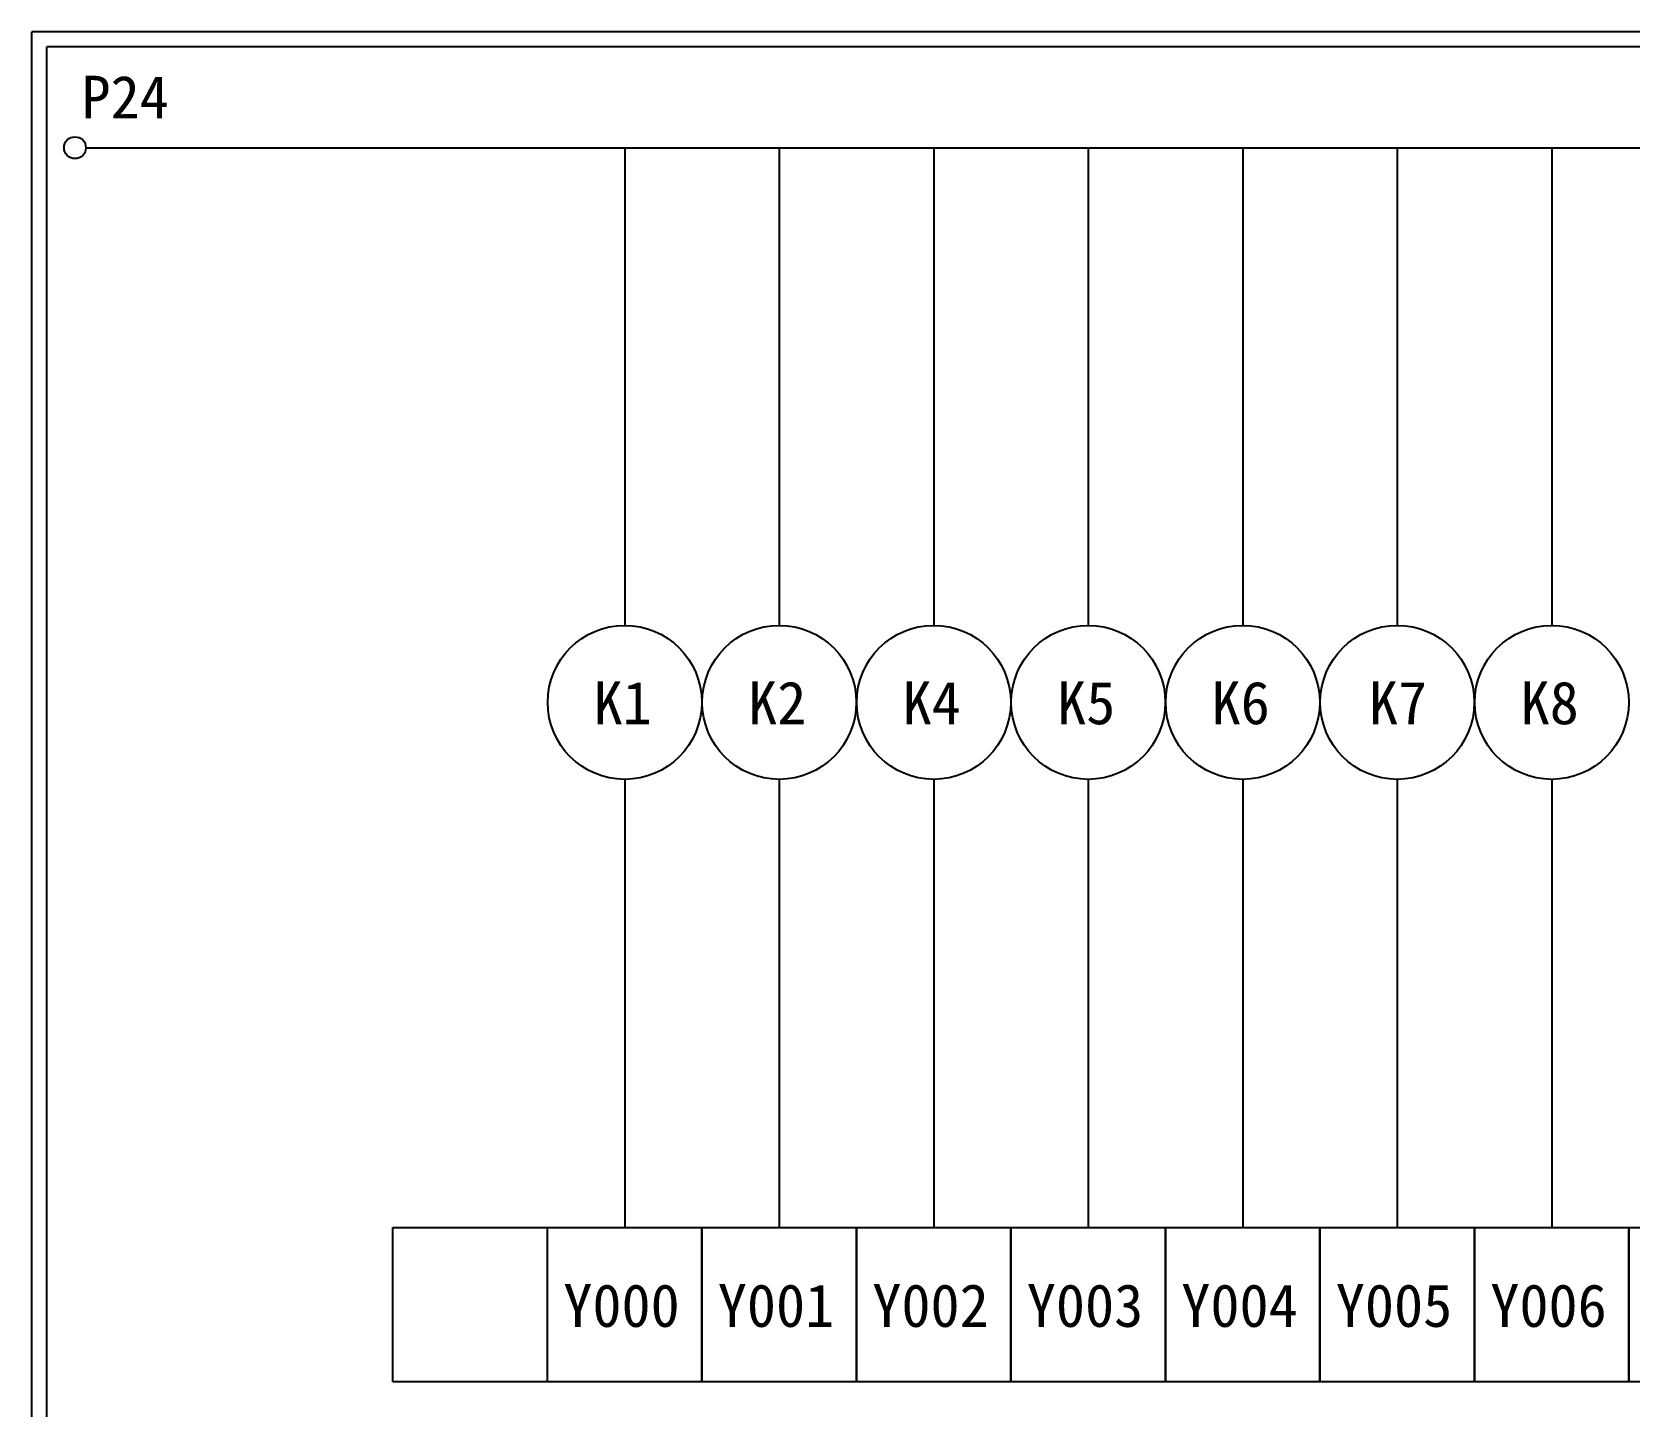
# Model space of a CAD drawing. Extents: x 889 to 1176, y 251 to 455.
# Drawn here: x 889.1 to 1023.5, y 339.5 to 455.2 of the extents above; entities that cross this region are included whole.
import ezdxf

# ---------------------------------------------------------------- set-up
doc = ezdxf.new("R2010")
doc.units = 0
doc.layers.add('圖框層', color=7, linetype='CONTINUOUS')
doc.layers.add('標尺寸層', color=3, linetype='CONTINUOUS')
doc.styles.add('STSL', font='kaiu.ttf')

msp = doc.modelspace()

# ---------------------------------------------------------------- linework, layer by layer
at = {"layer": '圖框層', "color": 7}
for p, q in [((1176.07, 455.16), (889.07, 455.16)), ((889.07, 251.2), (889.07, 455.16)), ((1174.82, 453.91), (890.32, 453.91)), ((890.32, 252.44), (890.32, 453.91))]:
    msp.add_line(p, q, dxfattribs=at)
at = {"layer": '標尺寸層', "color": 7}
for p, q in [((893.61, 445.42), (1171.21, 445.42)), ((938.95, 445.42), (938.95, 405.22)), ((951.95, 445.42), (951.95, 405.22)), ((964.95, 445.42), (964.95, 405.22)), ((977.95, 445.42), (977.95, 405.22)), ((990.95, 445.42), (990.95, 405.22)), ((1003.95, 445.42), (1003.95, 405.22)), ((1016.95, 445.42), (1016.95, 405.22)), ((938.95, 392.26), (938.95, 354.55)), ((951.95, 392.26), (951.95, 354.55)), ((964.95, 392.26), (964.95, 354.55)), ((977.95, 392.26), (977.95, 354.55)), ((990.95, 392.26), (990.95, 354.55)), ((1003.95, 392.26), (1003.95, 354.55)), ((1016.95, 392.26), (1016.95, 354.55)), ((919.45, 354.55), (932.45, 354.55)), ((919.45, 341.55), (919.45, 354.55)), ((932.45, 354.55), (945.45, 354.55)), ((932.45, 341.55), (932.45, 354.55)), ((932.45, 341.55), (932.45, 354.55)), ((945.45, 354.55), (945.45, 341.55)), ((945.45, 354.55), (958.45, 354.55)), ((945.45, 341.55), (945.45, 354.55)), ((958.45, 354.55), (958.45, 341.55)), ((958.45, 354.55), (958.45, 341.55)), ((958.45, 354.55), (971.45, 354.55)), ((958.45, 341.55), (958.45, 354.55)), ((971.45, 354.55), (971.45, 341.55)), ((971.45, 354.55), (971.45, 341.55)), ((971.45, 354.55), (984.45, 354.55)), ((971.45, 341.55), (971.45, 354.55)), ((984.45, 354.55), (984.45, 341.55)), ((984.45, 354.55), (984.45, 341.55)), ((984.45, 354.55), (997.45, 354.55)), ((984.45, 341.55), (984.45, 354.55)), ((997.45, 354.55), (997.45, 341.55)), ((997.45, 354.55), (997.45, 341.55)), ((997.45, 354.55), (1010.45, 354.55)), ((997.45, 341.55), (997.45, 354.55)), ((1010.45, 354.55), (1010.45, 341.55)), ((1010.45, 354.55), (1010.45, 341.55)), ((1010.45, 354.55), (1023.45, 354.55)), ((1010.45, 341.55), (1010.45, 354.55)), ((1023.45, 354.55), (1023.45, 341.55)), ((1023.45, 354.55), (1023.45, 341.55)), ((1023.45, 354.55), (1036.45, 354.55)), ((1023.45, 341.55), (1023.45, 354.55)), ((932.45, 341.55), (919.45, 341.55)), ((945.45, 341.55), (932.45, 341.55)), ((958.45, 341.55), (945.45, 341.55)), ((971.45, 341.55), (958.45, 341.55)), ((984.45, 341.55), (971.45, 341.55)), ((997.45, 341.55), (984.45, 341.55)), ((1010.45, 341.55), (997.45, 341.55)), ((1023.45, 341.55), (1010.45, 341.55)), ((1036.45, 341.55), (1023.45, 341.55))]:
    msp.add_line(p, q, dxfattribs=at)
for centre, radius in [((892.69, 445.42), 0.92), ((938.95, 398.74), 6.48), ((951.95, 398.74), 6.48), ((964.95, 398.74), 6.48), ((977.95, 398.74), 6.48), ((990.95, 398.74), 6.48), ((1003.95, 398.74), 6.48), ((1016.95, 398.74), 6.48)]:
    msp.add_circle(centre, radius, dxfattribs=at)

# ---------------------------------------------------------------- texts
at = {"layer": '圖框層', "color": 7, "style": 'STSL'}
for s, p in [('P24', (893.24, 447.88)), ('K1', (936.33, 396.9)), ('K2', (949.33, 396.9)), ('K4', (962.33, 396.9)), ('K5', (975.33, 396.9)), ('K6', (988.33, 396.9)), ('K7', (1001.57, 396.9)), ('K8', (1014.33, 396.9)), ('Y000', (933.78, 346.18)), ('Y001', (946.78, 346.18)), ('Y002', (959.78, 346.18)), ('Y003', (972.78, 346.18)), ('Y004', (985.78, 346.18)), ('Y005', (998.78, 346.18)), ('Y006', (1011.78, 346.18))]:
    msp.add_text(s, height=3.6, dxfattribs=at).set_placement(p)

doc.saveas('drawing.dxf')
